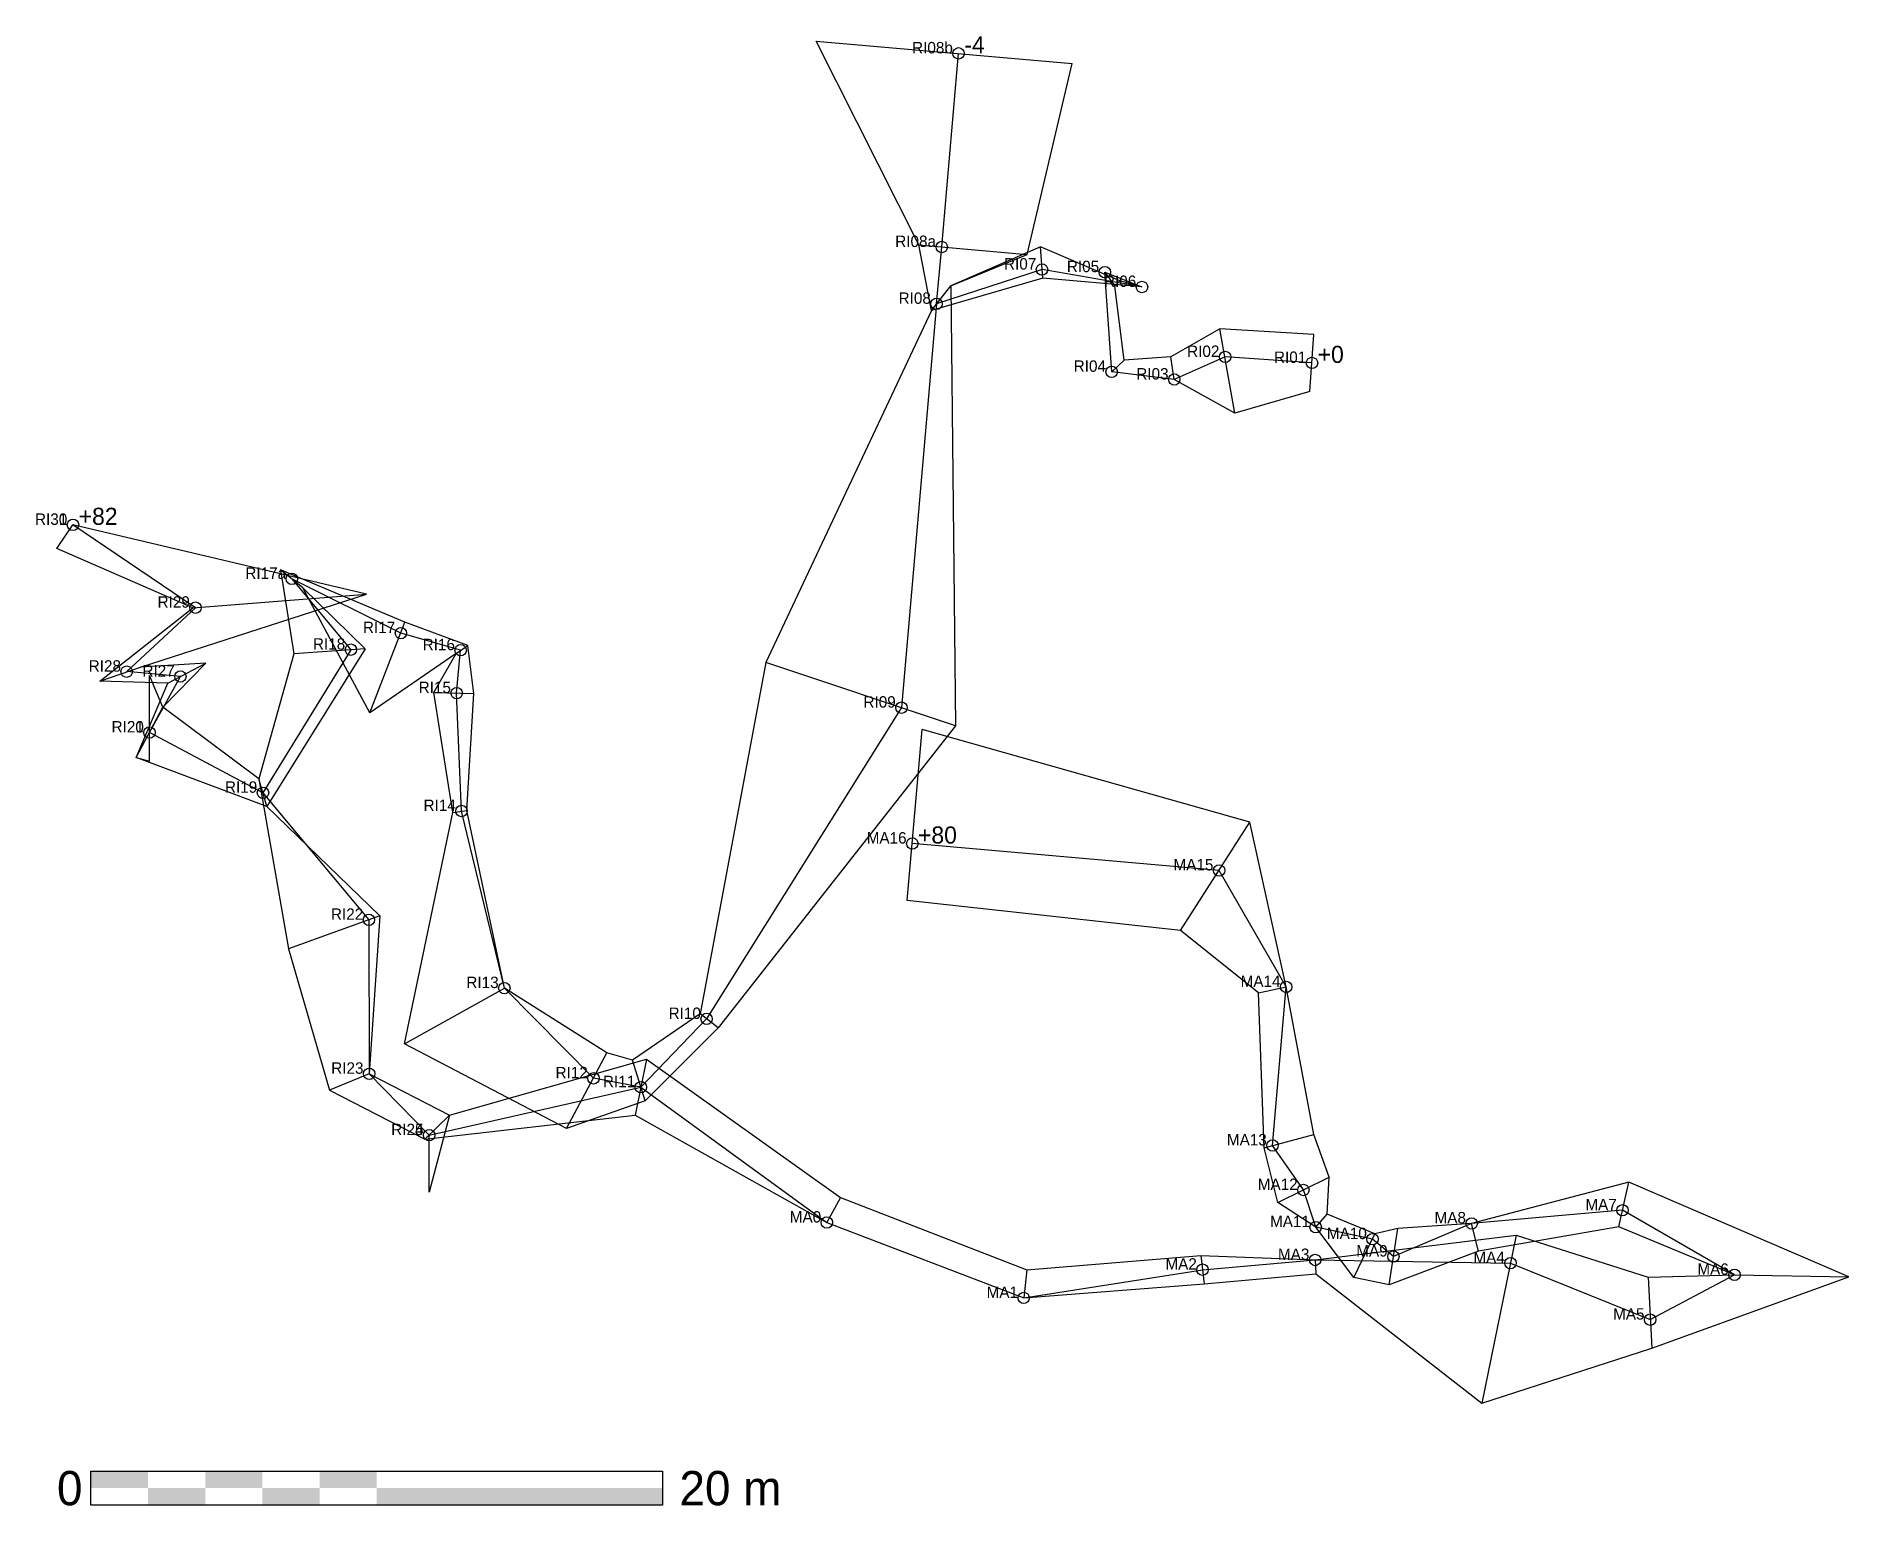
# Model space of a CAD drawing. Extents: x -44.7 to 18.8, y -40 to 11.4.
import ezdxf
from ezdxf.enums import TextEntityAlignment as Align

# ---------------------------------------------------------------- set-up
doc = ezdxf.new("R2010")
doc.units = 0
for name, color, linetype in [('ANCHURAS', 4, 'CONTINUOUS'), ('CONTORNS_ANCHURAS', 3, 'CONTINUOUS'), ('ESCALA', 7, 'CONTINUOUS'), ('ESTACIONES', 7, 'CONTINUOUS'), ('POLIGONALES', 1, 'CONTINUOUS'), ('PROFUNDIDADES', 2, 'CONTINUOUS'), ('PUNTOS', 6, 'CONTINUOUS')]:
    doc.layers.add(name, color=color, linetype=linetype)

msp = doc.modelspace()

# ---------------------------------------------------------------- linework, layer by layer
at = {"layer": 'ANCHURAS'}
for p, q in [((-17.35, 11.27), (-8.39, 10.49)), ((-13.76, 4.13), (-9.97, 3.8)), ((-9.42, 2.97), (-9.5, 4.07)), ((-7.25, 3.18), (-6.9, 2.69)), ((-13.32, 1.84), (-12.64, 2.7)), ((-5.95, 2.66), (-6.72, 2.88)), ((-2.7, -1.76), (-3.22, 1.2)), ((-0.07, -1), (0.07, 1)), ((-7.01, -0.31), (-6.57, 0.1)), ((-4.82, -0.58), (-4.94, 0.21)), ((-43.93, -6.5), (-43.37, -5.67)), ((-43.37, -5.67), (-43.37, -5.67)), ((-35.32, -7.87), (-36.11, -7.25)), ((-39.18, -8.57), (-33.1, -8.1)), ((-32.98, -12.25), (-31.75, -9.08)), ((-33.14, -10.01), (-35.64, -10.19)), ((-29.96, -10.17), (-29.55, -9.89)), ((-42.43, -11.14), (-41.01, -10.65)), ((-40.05, -11.21), (-38.72, -10.51)), ((-12.48, -12.71), (-19.12, -10.49)), ((-40.69, -13.94), (-40.69, -10.94)), ((-41.16, -13.82), (-40.22, -12.05)), ((-30.74, -11.54), (-29.34, -11.58)), ((-14.17, -18.82), (-13.64, -12.84)), ((-36.59, -15.53), (-36.86, -14.56)), ((-30.07, -15.74), (-29.58, -15.67)), ((-4.6, -19.87), (-2.18, -16.08)), ((-32.63, -19.36), (-35.83, -20.52)), ((-31.76, -23.84), (-28.27, -21.89)), ((-1.87, -22.06), (-0.9, -21.85)), ((-20.79, -23.28), (-21.42, -22.79)), ((-26.1, -26.81), (-24.68, -24.16)), ((-23.34, -25.84), (-23.79, -24.41)), ((-23.29, -24.38), (-23.69, -26.34)), ((-33, -24.89), (-34.39, -25.46)), ((-30.19, -26.34), (-31.05, -27.18)), ((-30.9, -29.04), (-30.9, -27.04)), ((-1.67, -27.48), (0.06, -27.02)), ((-1.19, -29.4), (0.6, -28.51)), ((10.74, -30.25), (11.09, -28.69)), ((-16.5, -29.22), (-16.98, -30.1)), ((0.13, -30.26), (0.53, -29.81)), ((2.7, -32.28), (3, -30.31)), ((5.83, -31.1), (5.59, -30.13)), ((1.46, -32.03), (2.2, -30.5)), ((7.15, -30.54), (5.95, -36.42)), ((-3.89, -31.25), (-3.77, -32.25)), ((0.11, -31.41), (0.13, -31.9)), ((-9.98, -31.75), (-10.09, -32.74)), ((11.77, -32.01), (11.9, -34.5)), ((14.79, -31.93), (18.79, -32))]:
    msp.add_line(p, q, dxfattribs=at)
at = {"layer": 'CONTORNS_ANCHURAS'}
for p, q in [((-13.76, 4.13), (-17.35, 11.27)), ((-17.35, 11.27), (-8.39, 10.49)), ((-9.97, 3.8), (-8.39, 10.49)), ((-13.32, 1.84), (-13.76, 4.13)), ((-9.5, 4.07), (-12.64, 2.7)), ((-6.72, 2.88), (-9.5, 4.07)), ((-12.64, 2.7), (-9.97, 3.8)), ((-7.01, -0.31), (-7.25, 3.18)), ((-7.25, 3.18), (-5.95, 2.66)), ((-9.42, 2.97), (-13.32, 1.84)), ((-12.64, 2.7), (-12.48, -12.71)), ((-5.95, 2.66), (-9.42, 2.97)), ((-6.9, 2.69), (-6.72, 2.88)), ((-6.57, 0.1), (-6.9, 2.69)), ((-13.32, 1.84), (-19.12, -10.49)), ((-3.22, 1.2), (-4.94, 0.21)), ((0.07, 1), (-3.22, 1.2)), ((0.07, 1), (0.07, 1)), ((-4.94, 0.21), (-6.57, 0.1)), ((-4.82, -0.58), (-7.01, -0.31)), ((-2.7, -1.76), (-4.82, -0.58)), ((-0.07, -1), (-2.7, -1.76)), ((-0.07, -1), (-0.07, -1)), ((-43.93, -6.5), (-43.37, -5.67)), ((-33.1, -8.1), (-43.37, -5.67)), ((-43.37, -5.67), (-43.37, -5.67)), ((-43.37, -5.67), (-43.37, -5.67)), ((-39.18, -8.57), (-43.93, -6.5)), ((-31.75, -9.08), (-36.11, -7.25)), ((-36.11, -7.25), (-35.64, -10.19)), ((-41.01, -10.65), (-33.1, -8.1)), ((-32.98, -12.25), (-35.32, -7.87)), ((-35.32, -7.87), (-33.14, -10.01)), ((-42.43, -11.14), (-39.18, -8.57)), ((-29.55, -9.89), (-31.75, -9.08)), ((-33.14, -10.01), (-36.59, -15.53)), ((-29.34, -11.58), (-29.55, -9.89)), ((-38.72, -10.51), (-41.01, -10.65)), ((-40.22, -12.05), (-38.72, -10.51)), ((-35.64, -10.19), (-36.86, -14.56)), ((-29.96, -10.17), (-32.98, -12.25)), ((-30.74, -11.54), (-29.96, -10.17)), ((-19.12, -10.49), (-21.42, -22.79)), ((-40.05, -11.21), (-42.43, -11.14)), ((-41.16, -13.82), (-40.05, -11.21)), ((-40.22, -12.05), (-40.69, -10.94)), ((-40.69, -13.94), (-40.69, -10.94)), ((-36.86, -14.56), (-40.22, -12.05)), ((-30.07, -15.74), (-30.74, -11.54)), ((-29.58, -15.67), (-29.34, -11.58)), ((-12.48, -12.71), (-20.79, -23.28)), ((-14.17, -18.82), (-13.64, -12.84)), ((-2.18, -16.08), (-13.64, -12.84)), ((-36.59, -15.53), (-41.16, -13.82)), ((-41.16, -13.82), (-40.69, -13.94)), ((-36.86, -14.56), (-35.83, -20.52)), ((-36.59, -15.53), (-32.63, -19.36)), ((-31.76, -23.84), (-30.07, -15.74)), ((-28.27, -21.89), (-29.58, -15.67)), ((-0.9, -21.85), (-2.18, -16.08)), ((-4.6, -19.87), (-14.17, -18.82)), ((-32.63, -19.36), (-33, -24.89)), ((-1.87, -22.06), (-4.6, -19.87)), ((-35.83, -20.52), (-34.39, -25.46)), ((-24.68, -24.16), (-28.27, -21.89)), ((-1.67, -27.48), (-1.87, -22.06)), ((0.06, -27.02), (-0.9, -21.85)), ((-21.42, -22.79), (-23.79, -24.41)), ((-20.79, -23.28), (-23.34, -25.84)), ((-26.1, -26.81), (-31.76, -23.84)), ((-30.19, -26.34), (-23.29, -24.38)), ((-23.79, -24.41), (-24.68, -24.16)), ((-23.29, -24.38), (-16.5, -29.22)), ((-33, -24.89), (-30.19, -26.34)), ((-34.39, -25.46), (-31.05, -27.18)), ((-23.34, -25.84), (-26.1, -26.81)), ((-31.05, -27.18), (-23.69, -26.34)), ((-30.19, -26.34), (-30.9, -29.04)), ((-23.69, -26.34), (-16.98, -30.1)), ((-31.05, -27.18), (-30.9, -27.04)), ((-30.9, -29.04), (-30.9, -27.04)), ((0.6, -28.51), (0.06, -27.02)), ((-1.19, -29.4), (-1.67, -27.48)), ((0.53, -29.81), (0.6, -28.51)), ((11.09, -28.69), (5.59, -30.13)), ((18.79, -32), (11.09, -28.69)), ((-16.5, -29.22), (-9.98, -31.75)), ((0.13, -30.26), (-1.19, -29.4)), ((2.2, -30.5), (0.53, -29.81)), ((-16.98, -30.1), (-10.09, -32.74)), ((1.46, -32.03), (0.13, -30.26)), ((3, -30.31), (2.2, -30.5)), ((5.59, -30.13), (3, -30.31)), ((10.74, -30.25), (5.83, -31.1)), ((14.79, -31.93), (10.74, -30.25)), ((0.11, -31.41), (7.15, -30.54)), ((7.15, -30.54), (11.77, -32.01)), ((-9.98, -31.75), (-3.89, -31.25)), ((-3.89, -31.25), (0.11, -31.41)), ((5.83, -31.1), (2.7, -32.28)), ((-10.09, -32.74), (-3.77, -32.25)), ((-3.77, -32.25), (0.13, -31.9)), ((0.13, -31.9), (5.95, -36.42)), ((2.7, -32.28), (1.46, -32.03)), ((11.77, -32.01), (14.79, -31.93)), ((11.9, -34.5), (18.79, -32)), ((5.95, -36.42), (11.9, -34.5))]:
    msp.add_line(p, q, dxfattribs=at)
at = {"layer": 'ESCALA'}
for p, q in [((-42.74, -38.81), (-22.74, -38.81)), ((-42.74, -40), (-42.74, -38.81)), ((-22.74, -38.81), (-22.74, -40)), ((-22.74, -40), (-42.74, -40))]:
    msp.add_line(p, q, dxfattribs=at)
for points in [[(-42.74, -38.81), (-40.74, -38.81), (-42.74, -39.4), (-40.74, -39.4)], [(-38.74, -38.81), (-36.74, -38.81), (-38.74, -39.4), (-36.74, -39.4)], [(-34.74, -38.81), (-32.74, -38.81), (-34.74, -39.4), (-32.74, -39.4)], [(-40.74, -39.4), (-38.74, -39.4), (-40.74, -40), (-38.74, -40)], [(-36.74, -39.4), (-34.74, -39.4), (-36.74, -40), (-34.74, -40)], [(-32.74, -39.4), (-22.74, -39.4), (-32.74, -40), (-22.74, -40)]]:
    msp.add_solid(points, dxfattribs=at)
at = {"layer": 'POLIGONALES'}
for p, q in [((-12.96, 4.06), (-12.37, 10.84)), ((-13.14, 2.07), (-12.96, 4.06)), ((-9.45, 3.27), (-13.14, 2.07)), ((-5.95, 2.66), (-9.45, 3.27)), ((-7.01, -0.31), (-7.25, 3.18)), ((-7.25, 3.18), (-5.95, 2.66)), ((-13.14, 2.07), (-14.37, -12.07)), ((-3.04, 0.21), (-4.82, -0.58)), ((0, 0), (-3.04, 0.21)), ((0, 0), (0, 0)), ((-4.82, -0.58), (-7.01, -0.31)), ((-39.08, -8.57), (-43.37, -5.67)), ((-43.37, -5.67), (-43.37, -5.67)), ((-31.89, -9.46), (-35.71, -7.56)), ((-35.71, -7.56), (-33.64, -10.04)), ((-41.49, -10.81), (-39.08, -8.57)), ((-29.8, -10.06), (-31.89, -9.46)), ((-33.64, -10.04), (-36.72, -15.05)), ((-29.94, -11.56), (-29.8, -10.06)), ((-39.61, -10.98), (-41.49, -10.81)), ((-40.69, -12.94), (-39.61, -10.98)), ((-29.77, -15.69), (-29.94, -11.56)), ((-14.37, -12.07), (-21.19, -22.97)), ((-36.72, -15.05), (-40.69, -12.94)), ((-40.69, -12.94), (-40.69, -12.94)), ((-36.72, -15.05), (-33.01, -19.5)), ((-28.27, -21.89), (-29.77, -15.69)), ((-3.25, -17.77), (-13.99, -16.83)), ((-0.9, -21.85), (-3.25, -17.77)), ((-33.01, -19.5), (-33, -24.89)), ((-25.15, -25.05), (-28.27, -21.89)), ((-1.38, -27.4), (-0.9, -21.85)), ((-21.19, -22.97), (-23.49, -25.36)), ((-33, -24.89), (-30.9, -27.04)), ((-30.9, -27.04), (-23.49, -25.36)), ((-23.49, -25.36), (-25.15, -25.05)), ((-23.49, -25.36), (-16.98, -30.1)), ((-30.9, -27.04), (-30.9, -27.04)), ((-0.3, -28.96), (-1.38, -27.4)), ((0.13, -30.26), (-0.3, -28.96)), ((10.87, -29.67), (5.59, -30.13)), ((14.79, -31.93), (10.87, -29.67)), ((-16.98, -30.1), (-10.09, -32.74)), ((2.12, -30.68), (0.13, -30.26)), ((5.59, -30.13), (2.85, -31.29)), ((2.85, -31.29), (2.12, -30.68)), ((-3.83, -31.75), (0.11, -31.41)), ((0.11, -31.41), (6.95, -31.52)), ((6.95, -31.52), (11.84, -33.5)), ((-10.09, -32.74), (-3.83, -31.75)), ((11.84, -33.5), (14.79, -31.93))]:
    msp.add_line(p, q, dxfattribs=at)
at = {"layer": 'PUNTOS'}
for centre in [(-12.37, 10.84), (-12.96, 4.06), (-9.45, 3.27), (-7.25, 3.18), (-5.95, 2.66), (-13.14, 2.07), (-3.04, 0.21), (0, 0), (-7.01, -0.31), (-4.82, -0.58), (-43.37, -5.67), (-43.37, -5.67), (-35.71, -7.56), (-39.08, -8.57), (-31.89, -9.46), (-33.64, -10.04), (-29.8, -10.06), (-41.49, -10.81), (-39.61, -10.98), (-29.94, -11.56), (-14.37, -12.07), (-40.69, -12.94), (-40.69, -12.94), (-36.72, -15.05), (-29.77, -15.69), (-13.99, -16.83), (-3.25, -17.77), (-33.01, -19.5), (-28.27, -21.89), (-0.9, -21.85), (-21.19, -22.97), (-33, -24.89), (-25.15, -25.05), (-23.49, -25.36), (-23.49, -25.36), (-30.9, -27.04), (-30.9, -27.04), (-1.38, -27.4), (-0.3, -28.96), (10.87, -29.67), (-16.98, -30.1), (0.13, -30.26), (5.59, -30.13), (2.12, -30.68), (-3.83, -31.75), (0.11, -31.41), (2.85, -31.29), (6.95, -31.52), (14.79, -31.93), (-10.09, -32.74), (11.84, -33.5)]:
    msp.add_circle(centre, 0.2, dxfattribs=at)

# ---------------------------------------------------------------- texts
at = {"layer": 'ESCALA'}
for s, p in [('0', (-43.93, -40)), ('20 m', (-22.14, -40))]:
    msp.add_text(s, height=1.2, dxfattribs=at).set_placement(p)
at = {"layer": 'ESTACIONES'}
for s, p in [('RI08b', (-12.57, 10.84)), ('RI08a', (-13.16, 4.06)), ('RI07', (-9.65, 3.27)), ('RI05', (-7.45, 3.18)), ('RI06', (-6.15, 2.66)), ('RI08', (-13.34, 2.07)), ('RI04', (-7.21, -0.31)), ('RI02', (-3.24, 0.21)), ('RI01', (-0.2, 0)), ('RI03', (-5.02, -0.58)), ('RI30', (-43.57, -5.67)), ('RI31', (-43.57, -5.67)), ('RI17a', (-35.91, -7.56)), ('RI29', (-39.28, -8.57)), ('RI17', (-32.09, -9.46)), ('RI18', (-33.84, -10.04)), ('RI16', (-30, -10.06)), ('RI28', (-41.69, -10.81)), ('RI27', (-39.81, -10.98)), ('RI15', (-30.14, -11.56)), ('RI09', (-14.57, -12.07)), ('RI20', (-40.89, -12.94)), ('RI21', (-40.89, -12.94)), ('RI19', (-36.92, -15.05)), ('RI14', (-29.97, -15.69)), ('MA16', (-14.19, -16.83)), ('MA15', (-3.45, -17.77)), ('RI22', (-33.21, -19.5)), ('RI13', (-28.47, -21.89)), ('MA14', (-1.1, -21.85)), ('RI10', (-21.39, -22.97)), ('RI23', (-33.2, -24.89)), ('RI12', (-25.35, -25.05)), ('RI11', (-23.69, -25.36)), ('RI11', (-23.69, -25.36)), ('RI24', (-31.1, -27.04)), ('RI25', (-31.1, -27.04)), ('MA13', (-1.58, -27.4)), ('MA12', (-0.5, -28.96)), ('MA0', (-17.18, -30.1)), ('MA8', (5.39, -30.13)), ('MA7', (10.67, -29.67)), ('MA11', (-0.07, -30.26)), ('MA10', (1.92, -30.68)), ('MA3', (-0.09, -31.41)), ('MA9', (2.65, -31.29)), ('MA2', (-4.03, -31.75)), ('MA4', (6.75, -31.52)), ('MA6', (14.59, -31.93)), ('MA1', (-10.29, -32.74)), ('MA5', (11.64, -33.5))]:
    msp.add_text(s, height=0.4, dxfattribs=at).set_placement(p, align=Align.RIGHT)
at = {"layer": 'PROFUNDIDADES'}
for s, p in [('-4', (-12.17, 10.84)), ('+0', (0.2, 0)), ('+82', (-43.17, -5.67)), ('+80', (-13.79, -16.83))]:
    msp.add_text(s, height=0.6, dxfattribs=at).set_placement(p)

doc.saveas('drawing.dxf')
